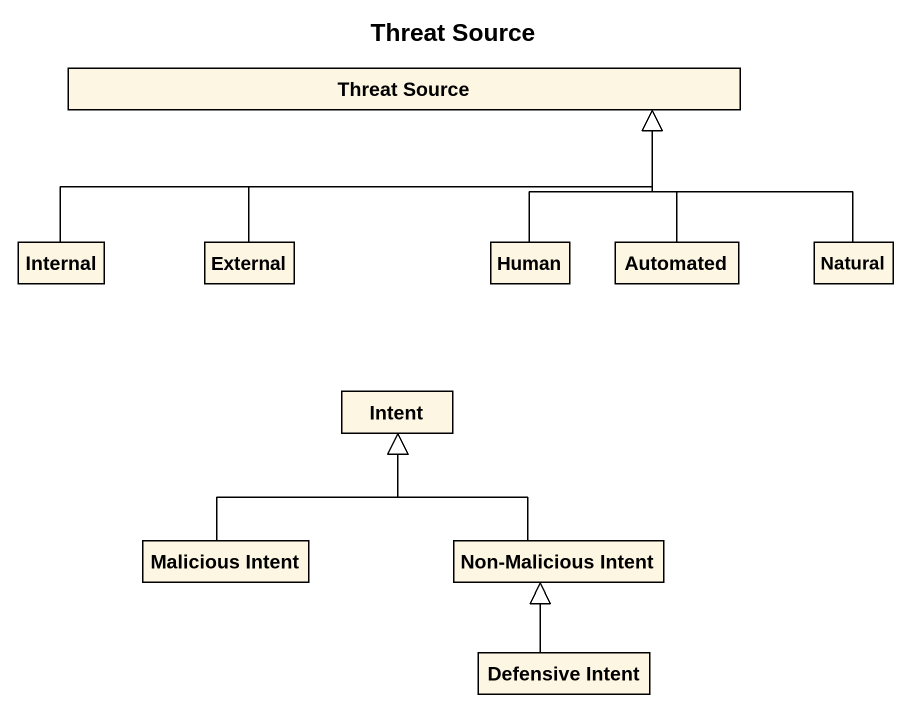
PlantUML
@startuml
title Threat Source
hide circle
hide empty members
class "Threat Source" as Threat_Source
class Internal
class External
class Human
class Automated
class Natural
class Intent
class "Malicious Intent" as Malicious_Intent
class "Non-Malicious Intent" as Non_Malicious_Intent
class "Defensive Intent" as Defensive_Intent
Internal -right-|> Threat_Source
External -up-|> Threat_Source
Human -up-|> Threat_Source
Automated -up-|> Threat_Source
Natural -left-|> Threat_Source
Malicious_Intent -up-|> Intent
Non_Malicious_Intent -up-|> Intent
Defensive_Intent -up-|> Non_Malicious_Intent
@enduml
